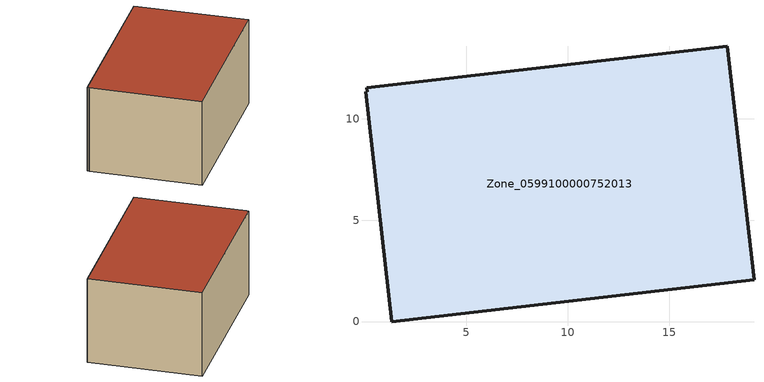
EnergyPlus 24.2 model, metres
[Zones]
Zone_0599100000752013
 floor ground (C_G): 1.31,0 0.02,11.33 0.11,11.34 0.08,11.54 17.86,13.57 19.19,2.06 z0
 wall outside (C_F): 1.31,0 19.19,2.06 17.86,13.57 0.08,11.54 0.11,11.34 0.02,11.33 1.31,0 z0:9.16
 roof outside (C_R): 0.02,11.33 1.31,0 19.19,2.06 17.86,13.57 0.08,11.54 0.11,11.34 z9.16
[BUILDING]
Pand.0599100000752013: North Axis=0; Terrain=City; Loads Convergence Tolerance Value=0.04; Temperature Convergence Tolerance Value=0.4; Solar Distribution=FullExterior; Maximum Number of Warmup Days=25; Minimum Number of Warmup Days=1
[Site:Location]
Rotterdam.The.Hague.AP_ZH_NLD Design_Conditions: Latitude=51.96; Longitude=4.45; Time Zone=1; Elevation=-4.5
[SITE:GROUNDTEMPERATURE:BUILDINGSURFACE]
18, 18, 18, 18, 18, 18, 18, 18, 18, 18, 18, 18
[MATERIAL] Thermal Absorptance=0.9; Solar Absorptance=0.7; Visible Absorptance=0.7
Name | Roughness | Thickness | Conductivity | Density | Specific Heat
G.TI.2006-2014 | MediumSmooth | 0.15 | 0.06 | 540 | 1210
F.TI.2006-2014 | Rough | 0.3 | 0.12 | 1920 | 840
R.TI.2006-2014 | MediumRough | 0.2 | 0.08 | 1500 | 1000
[CONSTRUCTION]
C_G: G.TI.2006-2014
C_F: F.TI.2006-2014
C_R: R.TI.2006-2014
[ZONE]
Zone_0599100000752013: Type=1; Multiplier=1; Ceiling Height=Autocalculate; Volume=Autocalculate; Floor Area=autocalculate; Part of Total Floor Area=Yes
[ZONEINFILTRATION:DESIGNFLOWRATE]
Infil_Zone_0599100000752013: Zone or ZoneList or Space or SpaceList=Zone_0599100000752013; Schedule=AlwaysOn; Design Flow Rate Calculation Method=Flow/Area; Flow Rate per Floor Area=0.0015; Constant Term Coefficient=1; Temperature Term Coefficient=0; Velocity Term Coefficient=0; Velocity Squared Term Coefficient=0
[HVACTEMPLATE:ZONE:IDEALLOADSAIRSYSTEM]
Zone_0599100000752013: Maximum Heating Supply Air Temperature=50; Minimum Cooling Supply Air Temperature=13; Maximum Heating Supply Air Humidity Ratio=0.0156; Minimum Cooling Supply Air Humidity Ratio=0.0077; Heating Limit=NoLimit; Cooling Limit=NoLimit; Dehumidification Control Type=ConstantSensibleHeatRatio; Cooling Sensible Heat Ratio=0.7; Dehumidification Setpoint=60; Humidification Control Type=None; Humidification Setpoint=30; Outdoor Air Method=None; Outdoor Air Flow Rate per Person=0.00944; Outdoor Air Flow Rate per Zone Floor Area=0; Outdoor Air Flow Rate per Zone=0; Demand Controlled Ventilation Type=None; Outdoor Air Economizer Type=NoEconomizer; Heat Recovery Type=None; Sensible Heat Recovery Effectiveness=0.7; Latent Heat Recovery Effectiveness=0.65
[ZONECONTROL:THERMOSTAT]
ThermostatControl_Zone_0599100000752013: Zone or ZoneList=Zone_0599100000752013; Control Type Schedule=DualSetpointControlType; Control 1=Thermostat_Zone_0599100000752013; Temperature Difference Between Cutout And Setpoint=0
[THERMOSTATSETPOINT:DUALSETPOINT]
Thermostat_Zone_0599100000752013: Heating Setpoint Temperature Schedule=HeatingSetpoint_Zone_0599100000752013; Cooling Setpoint Temperature Schedule=CoolingSetpoint_Zone_0599100000752013
[SCHEDULE:COMPACT]
HeatingSetpoint_Zone_0599100000752013: Through: 12/31, For: AllDays, Until: 24:00, 21
CoolingSetpoint_Zone_0599100000752013: Through: 12/31, For: AllDays, Until: 24:00, 24
DualSetpointControlType: Through: 12/31, For: AllDays, Until: 24:00, 4
AlwaysOn: Through: 12/31, For: AllDays, Until: 24:00, 1
